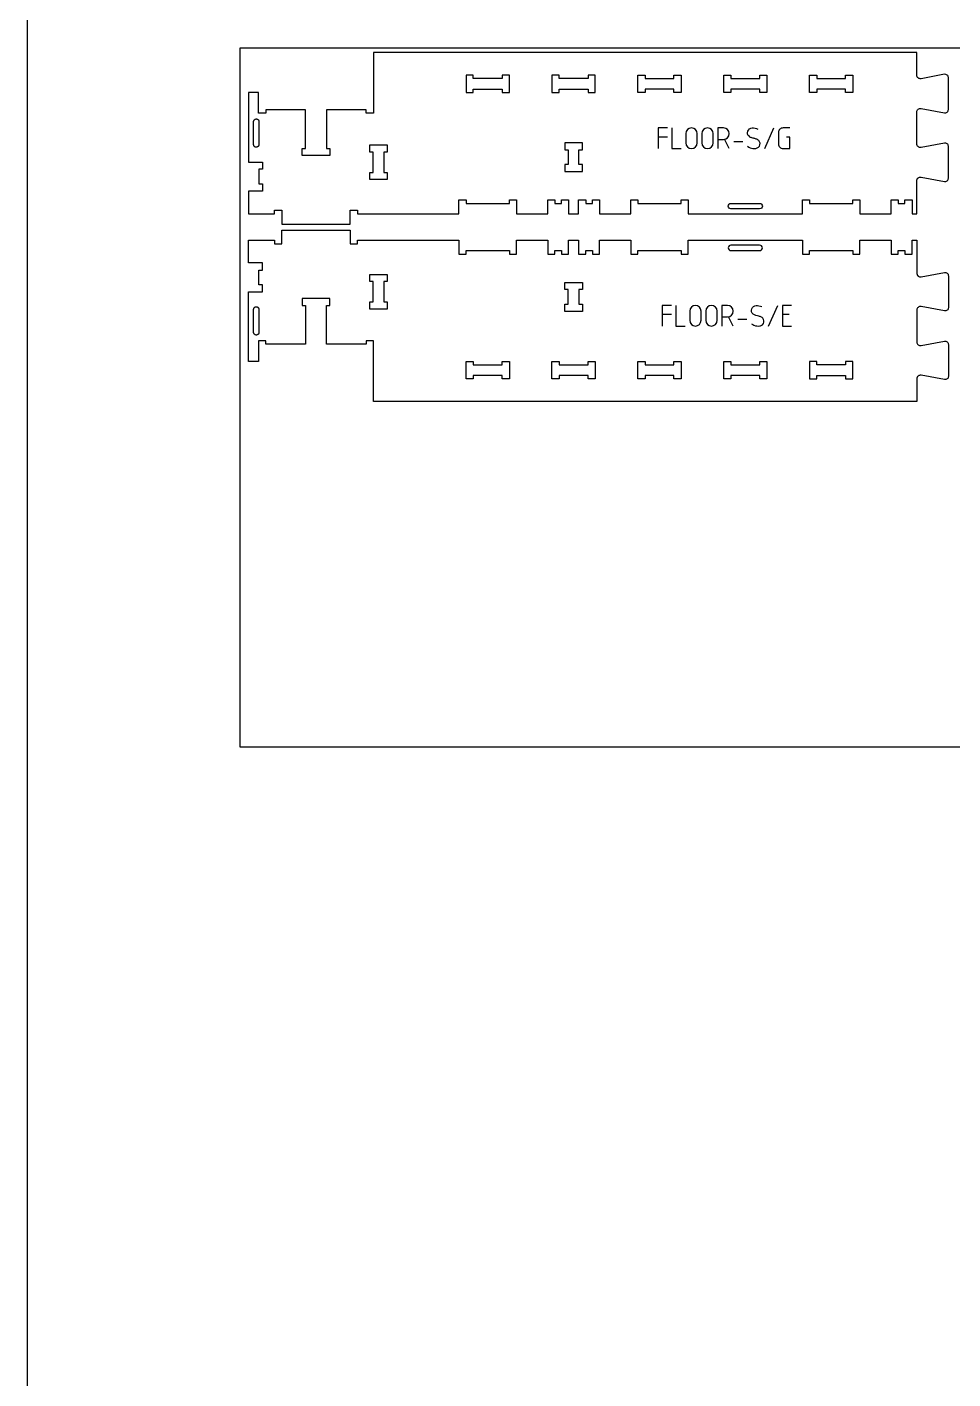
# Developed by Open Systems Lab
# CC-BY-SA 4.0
# Model space of a CAD drawing. Extents: x 0 to 12757, y 0 to 30003.
# Drawn here: x 0 to 1618, y 6932 to 9293 of the extents above; entities that cross this region are included whole.
import ezdxf

# ---------------------------------------------------------------- set-up
doc = ezdxf.new("R2010")
doc.units = 0
for name, color, linetype in [('0_SHEET_SPRUCEPLY_2440X122', 1, 'CONTINUOUS'), ('1_ANYTOOL_1MMDEEP_LABELS_S', 2, 'CONTINUOUS'), ('3_ANYTOOL_CUTTHROUGH_INSID', 4, 'CONTINUOUS'), ('4_ANYTOOL_CUTTHROUGH_OUTSI', 5, 'CONTINUOUS'), ('DONOTCUT', 7, 'CONTINUOUS')]:
    doc.layers.add(name, color=color, linetype=linetype)

msp = doc.modelspace()

# ---------------------------------------------------------------- linework, layer by layer
at = {"layer": '0_SHEET_SPRUCEPLY_2440X122'}
msp.add_lwpolyline([(371.7, 9255.6), (371.7, 8035.6), (2811.7, 8035.6), (2811.7, 9255.6)], close=True, dxfattribs=at)
at = {"layer": '1_ANYTOOL_1MMDEEP_LABELS_S', "color": 2}
for points in [[(1118.7, 9116.4), (1102.7, 9116.4), (1102.7, 9080.4)], [(1126.7, 9116.4), (1126.7, 9080.4), (1142.7, 9080.4)], [(1288.7, 9080.4), (1304.7, 9116.4)], [(1118.7, 9100.4), (1102.7, 9100.4)], [(1226.7, 9080.4), (1218.6, 9096.6)], [(1234.7, 9092.4), (1250.7, 9092.4)], [(1125.6, 8806.4), (1109.6, 8806.4), (1109.6, 8770.4)], [(1133.6, 8806.4), (1133.6, 8770.4), (1149.6, 8770.4)], [(1295.6, 8770.4), (1311.6, 8806.4)], [(1335.6, 8806.4), (1319.6, 8806.4), (1319.6, 8770.4), (1335.6, 8770.4)], [(1125.6, 8790.4), (1109.6, 8790.4)], [(1233.6, 8770.4), (1225.5, 8786.6)], [(1241.6, 8782.4), (1257.6, 8782.4)], [(1331.6, 8790.4), (1319.6, 8790.4)]]:
    msp.add_lwpolyline(points, dxfattribs=at)
for points in [[(1150.7, 9090.4, 1), (1170.7, 9090.4), (1170.7, 9106.4, 1), (1150.7, 9106.4)], [(1178.7, 9090.4, 1), (1198.7, 9090.4), (1198.7, 9106.4, 1), (1178.7, 9106.4)], [(1157.6, 8780.4, 1), (1177.6, 8780.4), (1177.6, 8796.4, 1), (1157.6, 8796.4)], [(1185.6, 8780.4, 1), (1205.6, 8780.4), (1205.6, 8796.4, 1), (1185.6, 8796.4)]]:
    msp.add_lwpolyline(points, format="xyb", close=True, dxfattribs=at)
for points in [[(1206.7, 9096.4), (1216.7, 9096.4, 1), (1216.7, 9116.4), (1206.7, 9116.4), (1206.7, 9080.4)], [(1258.7, 9084.4, 0.136555), (1268, 9080.5, 0.071716), (1273.1, 9080.6, 0.133522), (1277.7, 9082.7, 0.344001), (1279.8, 9092.1, 0.153745), (1276.3, 9095.9, 0.071568), (1271.6, 9097.7, -0.00912), (1266.4, 9099, -0.090615), (1261.9, 9101.2, -0.340346), (1259.1, 9110.5, -0.284273), (1266.8, 9116.4, -0.092596), (1271.8, 9115.9, -0.017533), (1276.7, 9114.4)], [(1332.7, 9116.4), (1320.7, 9116.4, 0.414214), (1312.7, 9108.4), (1312.7, 9088.4, 0.414214), (1320.7, 9080.4), (1332.7, 9080.4), (1332.7, 9100.4), (1326.7, 9100.4)], [(1213.6, 8786.4), (1223.6, 8786.4, 1), (1223.6, 8806.4), (1213.6, 8806.4), (1213.6, 8770.4)], [(1265.6, 8774.4, 0.136555), (1274.9, 8770.5, 0.071716), (1280, 8770.6, 0.133522), (1284.7, 8772.7, 0.344001), (1286.7, 8782.1, 0.153745), (1283.2, 8785.9, 0.071568), (1278.5, 8787.7, -0.00912), (1273.4, 8789, -0.090615), (1268.8, 8791.2, -0.340346), (1266, 8800.5, -0.284273), (1273.7, 8806.4, -0.092596), (1278.7, 8805.9, -0.017533), (1283.6, 8804.4)]]:
    msp.add_lwpolyline(points, format="xyb", dxfattribs=at)
at = {"layer": '3_ANYTOOL_CUTTHROUGH_INSID', "color": 4}
for points in [[(830.1, 9184.1), (830.1, 9178.1), (842.6, 9178.1), (842.6, 9208.6), (830.1, 9208.6), (830.1, 9202.6), (779.6, 9202.6), (779.6, 9208.6), (767.1, 9208.6), (767.1, 9178.1), (779.6, 9178.1), (779.6, 9184.1)], [(929.6, 9184.1), (980.1, 9184.1), (980.1, 9178.1), (992.6, 9178.1), (992.6, 9208.6), (980.1, 9208.6), (980.1, 9202.6), (929.6, 9202.6), (929.6, 9208.6), (917.1, 9208.6), (917.1, 9178.1), (929.6, 9178.1)], [(1130.1, 9202.6), (1130.1, 9208.6), (1142.6, 9208.6), (1142.6, 9178.1), (1130.1, 9178.1), (1130.1, 9184.1), (1079.6, 9184.1), (1079.6, 9178.1), (1067.1, 9178.1), (1067.1, 9208.6), (1079.6, 9208.6), (1079.6, 9202.6)], [(1280.1, 9184.1), (1229.6, 9184.1), (1229.6, 9178.1), (1217.1, 9178.1), (1217.1, 9208.6), (1229.6, 9208.6), (1229.6, 9202.6), (1280.1, 9202.6), (1280.1, 9208.6), (1292.6, 9208.6), (1292.6, 9178.1), (1280.1, 9178.1)], [(1379.6, 9184.1), (1379.6, 9178.1), (1367.1, 9178.1), (1367.1, 9208.6), (1379.6, 9208.6), (1379.6, 9202.6), (1430.1, 9202.6), (1430.1, 9208.6), (1442.6, 9208.6), (1442.6, 9178.1), (1430.1, 9178.1), (1430.1, 9184.1)], [(970.1, 9078.1), (970.1, 9090.6), (939.6, 9090.6), (939.6, 9078.1), (945.6, 9078.1), (945.6, 9052.6), (939.6, 9052.6), (939.6, 9040.1), (970.1, 9040.1), (970.1, 9052.6), (964.1, 9052.6), (964.1, 9078.1)], [(598.6, 9074.1), (598.6, 9086.6), (629.1, 9086.6), (629.1, 9074.1), (623.1, 9074.1), (623.1, 9038.6), (629.1, 9038.6), (629.1, 9026.1), (598.6, 9026.1), (598.6, 9038.6), (604.6, 9038.6), (604.6, 9074.1)], [(598.6, 8812.6), (604.6, 8812.6), (604.6, 8848.1), (598.6, 8848.1), (598.6, 8860.6), (629.1, 8860.6), (629.1, 8848.1), (623.1, 8848.1), (623.1, 8812.6), (629.1, 8812.6), (629.1, 8800.1), (598.6, 8800.1)], [(970.1, 8796.1), (939.6, 8796.1), (939.6, 8808.6), (945.6, 8808.6), (945.6, 8834.1), (939.6, 8834.1), (939.6, 8846.6), (970.1, 8846.6), (970.1, 8834.1), (964.1, 8834.1), (964.1, 8808.6), (970.1, 8808.6)], [(830.1, 8702.6), (830.1, 8708.6), (842.6, 8708.6), (842.6, 8678.1), (830.1, 8678.1), (830.1, 8684.1), (779.6, 8684.1), (779.6, 8678.1), (767.1, 8678.1), (767.1, 8708.6), (779.6, 8708.6), (779.6, 8702.6)], [(929.6, 8702.6), (980.1, 8702.6), (980.1, 8708.6), (992.6, 8708.6), (992.6, 8678.1), (980.1, 8678.1), (980.1, 8684.1), (929.6, 8684.1), (929.6, 8678.1), (917.1, 8678.1), (917.1, 8708.6), (929.6, 8708.6)], [(1130.1, 8702.6), (1130.1, 8708.6), (1142.6, 8708.6), (1142.6, 8678.1), (1130.1, 8678.1), (1130.1, 8684.1), (1079.6, 8684.1), (1079.6, 8678.1), (1067.1, 8678.1), (1067.1, 8708.6), (1079.6, 8708.6), (1079.6, 8702.6)], [(1229.6, 8702.6), (1280.1, 8702.6), (1280.1, 8708.6), (1292.6, 8708.6), (1292.6, 8678.1), (1280.1, 8678.1), (1280.1, 8684.1), (1229.6, 8684.1), (1229.6, 8678.1), (1217.1, 8678.1), (1217.1, 8708.6), (1229.6, 8708.6)], [(1430.1, 8684.1), (1430.1, 8678.1), (1442.6, 8678.1), (1442.6, 8708.6), (1430.1, 8708.6), (1430.1, 8702.6), (1379.6, 8702.6), (1379.6, 8708.6), (1367.1, 8708.6), (1367.1, 8678.1), (1379.6, 8678.1), (1379.6, 8684.1)]]:
    msp.add_lwpolyline(points, close=True, dxfattribs=at)
for points in [[(395.6, 9087.4), (395.6, 9127.4, -0.414214), (400.3, 9132.1), (400.4, 9132.1), (400.5, 9132.1), (400.6, 9132.1), (400.7, 9132.1), (400.8, 9132.1), (400.9, 9132.1), (401.1, 9132.1), (401.2, 9132), (401.3, 9132), (401.4, 9132), (401.5, 9132), (401.6, 9131.9), (401.7, 9131.9), (401.8, 9131.9), (401.9, 9131.8), (402, 9131.8), (402.2, 9131.7), (402.3, 9131.7), (402.4, 9131.7), (402.5, 9131.6), (402.6, 9131.5), (402.7, 9131.5), (402.8, 9131.4), (402.9, 9131.4), (403, 9131.3), (403.1, 9131.2), (403.2, 9131.1), (403.3, 9131.1), (403.4, 9131), (403.5, 9130.9), (403.6, 9130.8), (403.7, 9130.7), (403.7, 9130.6), (403.8, 9130.6), (403.9, 9130.5), (404, 9130.4), (404.1, 9130.3), (404.1, 9130.2), (404.2, 9130.1), (404.3, 9130), (404.3, 9129.9), (404.4, 9129.8), (404.5, 9129.7), (404.5, 9129.6), (404.6, 9129.5), (404.6, 9129.3), (404.7, 9129.2), (404.7, 9129.1), (404.8, 9129), (404.8, 9128.9), (404.8, 9128.8), (404.9, 9128.7), (404.9, 9128.6), (404.9, 9128.5), (404.9, 9128.4), (405, 9128.2), (405, 9128.1), (405, 9128), (405, 9127.9), (405, 9127.8), (405, 9127.7), (405, 9127.6), (405, 9127.5), (405, 9127.4), (405.1, 9087.4), (405.1, 9087.3), (405, 9087.2), (405, 9087.1), (405, 9087), (405, 9086.8), (405, 9086.7), (405, 9086.6), (405, 9086.5), (405, 9086.4), (404.9, 9086.3), (404.9, 9086.2), (404.9, 9086.1), (404.8, 9086), (404.8, 9085.9), (404.8, 9085.7), (404.7, 9085.6), (404.7, 9085.5), (404.6, 9085.4), (404.6, 9085.3), (404.5, 9085.2), (404.5, 9085.1), (404.4, 9085), (404.3, 9084.9), (404.3, 9084.8), (404.2, 9084.7), (404.1, 9084.6), (404.1, 9084.5), (404, 9084.4), (403.9, 9084.3), (403.8, 9084.2), (403.7, 9084.1), (403.7, 9084), (403.6, 9083.9), (403.5, 9083.9), (403.4, 9083.8), (403.3, 9083.7), (403.2, 9083.6), (403.1, 9083.5), (403, 9083.5), (402.9, 9083.4), (402.8, 9083.3), (402.7, 9083.3), (402.6, 9083.2), (402.5, 9083.2), (402.4, 9083.1), (402.3, 9083.1), (402.2, 9083), (402.1, 9083), (401.9, 9082.9), (401.8, 9082.9), (401.7, 9082.8), (401.6, 9082.8), (401.5, 9082.8), (401.4, 9082.8), (401.3, 9082.7), (401.2, 9082.7), (401.1, 9082.7), (400.9, 9082.7), (400.8, 9082.7), (400.7, 9082.6), (400.6, 9082.6), (400.5, 9082.6), (400.4, 9082.6), (400.3, 9082.6, -0.414214)], [(1229.8, 8975.1, -1), (1229.8, 8984.6), (1279.8, 8984.6, -1), (1279.8, 8975.1)], [(1279.8, 8911.6), (1229.8, 8911.6, 1), (1229.8, 8902.1), (1279.8, 8902.1, 1)], [(395.6, 8799.4, -0.414214), (400.3, 8804.1), (400.4, 8804.1), (400.5, 8804.1), (400.6, 8804.1), (400.7, 8804.1), (400.8, 8804.1), (400.9, 8804.1), (401.1, 8804.1), (401.2, 8804.1), (401.3, 8804), (401.4, 8804), (401.5, 8804), (401.6, 8803.9), (401.7, 8803.9), (401.8, 8803.9), (401.9, 8803.8), (402.1, 8803.8), (402.2, 8803.8), (402.3, 8803.7), (402.4, 8803.7), (402.5, 8803.6), (402.6, 8803.5), (402.7, 8803.5), (402.8, 8803.4), (402.9, 8803.4), (403, 8803.3), (403.1, 8803.2), (403.2, 8803.1), (403.3, 8803.1), (403.4, 8803), (403.5, 8802.9), (403.6, 8802.8), (403.7, 8802.7), (403.7, 8802.7), (403.8, 8802.6), (403.9, 8802.5), (404, 8802.4), (404.1, 8802.3), (404.1, 8802.2), (404.2, 8802.1), (404.3, 8802), (404.3, 8801.9), (404.4, 8801.8), (404.5, 8801.7), (404.5, 8801.6), (404.6, 8801.5), (404.6, 8801.3), (404.7, 8801.2), (404.7, 8801.1), (404.8, 8801), (404.8, 8800.9), (404.8, 8800.8), (404.9, 8800.7), (404.9, 8800.6), (404.9, 8800.5), (405, 8800.4), (405, 8800.2), (405, 8800.1), (405, 8800), (405, 8799.9), (405, 8799.8), (405, 8799.7), (405, 8799.6), (405.1, 8799.5), (405.1, 8799.4), (405, 8759.4), (405, 8759.3), (405, 8759.2), (405, 8759.1), (405, 8759), (405, 8758.8), (405, 8758.7), (405, 8758.6), (405, 8758.5), (404.9, 8758.4), (404.9, 8758.3), (404.9, 8758.2), (404.9, 8758.1), (404.8, 8758), (404.8, 8757.9), (404.8, 8757.7), (404.7, 8757.6), (404.7, 8757.5), (404.6, 8757.4), (404.6, 8757.3), (404.5, 8757.2), (404.5, 8757.1), (404.4, 8757), (404.3, 8756.9), (404.3, 8756.8), (404.2, 8756.7), (404.1, 8756.6), (404.1, 8756.5), (404, 8756.4), (403.9, 8756.3), (403.8, 8756.2), (403.7, 8756.1), (403.7, 8756), (403.6, 8755.9), (403.5, 8755.9), (403.4, 8755.8), (403.3, 8755.7), (403.2, 8755.6), (403.1, 8755.5), (403, 8755.5), (402.9, 8755.4), (402.8, 8755.3), (402.7, 8755.3), (402.6, 8755.2), (402.5, 8755.2), (402.4, 8755.1), (402.3, 8755.1), (402.2, 8755), (402, 8755), (401.9, 8754.9), (401.8, 8754.9), (401.7, 8754.8), (401.6, 8754.8), (401.5, 8754.8), (401.4, 8754.8), (401.3, 8754.7), (401.2, 8754.7), (401.1, 8754.7), (400.9, 8754.7), (400.8, 8754.7), (400.7, 8754.7), (400.6, 8754.6), (400.5, 8754.6), (400.4, 8754.6), (400.3, 8754.6, -0.414214), (395.6, 8759.4)]]:
    msp.add_lwpolyline(points, format="xyb", close=True, dxfattribs=at)
at = {"layer": '4_ANYTOOL_CUTTHROUGH_OUTSI', "color": 5}
for points in [[(1367.1, 8990.4), (1367.1, 8984.6), (1442.6, 8984.6), (1442.6, 8990.6), (1455.1, 8990.6), (1455.1, 8966.6), (1509.6, 8966.6), (1509.6, 8990.6), (1522.1, 8990.6), (1522.1, 8984.6), (1533.6, 8984.6), (1533.6, 8990.6), (1546.1, 8990.6), (1546.1, 8966.6), (1554.5, 8966.6), (1554.6, 9024.3), (1554.6, 9024.3), (1554.6, 9024.5), (1554.6, 9024.6), (1554.6, 9024.8), (1554.6, 9025), (1554.6, 9025.1), (1554.6, 9025.3), (1554.7, 9025.5), (1554.7, 9025.6), (1554.7, 9025.8), (1554.8, 9026), (1554.8, 9026.1), (1554.9, 9026.3), (1554.9, 9026.4), (1555, 9026.6), (1555.1, 9026.8), (1555.1, 9026.9), (1555.2, 9027.1), (1555.3, 9027.2), (1555.4, 9027.4), (1555.5, 9027.5), (1555.5, 9027.7), (1555.6, 9027.8), (1555.7, 9028), (1555.8, 9028.1), (1555.9, 9028.2), (1556.1, 9028.4), (1556.2, 9028.5), (1556.3, 9028.6), (1556.4, 9028.7), (1556.5, 9028.8), (1556.6, 9029), (1556.8, 9029.1, -0.220464), (1561.8, 9030.5), (1561.8, 9030.5), (1561.8, 9030.5), (1561.8, 9030.5), (1602.9, 9022.8, 0.220352), (1607.5, 9024.1, 0.220464), (1609.6, 9028.5), (1609.6, 9084.3, 0.220464), (1607.5, 9088.7, 0.220352), (1602.9, 9090), (1561.8, 9082.3), (1561.8, 9082.3), (1561.8, 9082.3), (1561.8, 9082.3, -0.463455), (1554.6, 9088.5), (1554.6, 9144.3, -0.463455), (1561.8, 9150.5), (1561.8, 9150.5), (1561.8, 9150.5), (1561.8, 9150.5), (1602.9, 9142.8, 0.220352), (1607.5, 9144.1, 0.220464), (1609.6, 9148.5), (1609.6, 9204.3, 0.220464), (1607.5, 9208.7, 0.220352), (1602.9, 9210), (1561.8, 9202.3), (1561.8, 9202.3), (1561.8, 9202.3), (1561.8, 9202.3, -0.463455), (1554.6, 9208.5), (1554.6, 9248.1), (605.1, 9248.1), (605.1, 9142.1), (592.6, 9142.1), (592.6, 9148.1), (523.1, 9148.1), (523.1, 9080.6), (529.1, 9080.6), (529.1, 9068.1), (480.6, 9068.1), (480.6, 9080.6), (486.6, 9080.6), (486.6, 9148.1), (417.1, 9148.1), (417.1, 9142.1), (404.6, 9142.1), (404.6, 9178.1), (387.1, 9178.1), (387.1, 9056.6), (411.1, 9056.6), (411.1, 9044.1), (405.1, 9044.1), (405.1, 9018.6), (411.1, 9018.6), (411.1, 9006.1), (387.1, 9006.1), (387.1, 8966.6), (432.6, 8966.6), (432.6, 8972.6), (445.1, 8972.6), (445.1, 8948.6), (564.6, 8948.6), (564.6, 8972.6), (577.1, 8972.6), (577.1, 8966.6), (754.6, 8966.6), (754.6, 8990.6), (767.1, 8990.6), (767.1, 8984.6), (842.6, 8984.6), (842.6, 8990.6), (855.1, 8990.6), (855.1, 8966.6), (909.6, 8966.6), (909.6, 8990.6), (922.1, 8990.6), (922.1, 8984.6), (933.6, 8984.6), (933.6, 8990.6), (946.1, 8990.6), (946.1, 8966.6), (963.6, 8966.6), (963.6, 8990.6), (976.1, 8990.6), (976.1, 8984.6), (987.6, 8984.6), (987.6, 8990.6), (1000.1, 8990.6), (1000.1, 8966.6), (1054.6, 8966.6), (1054.6, 8990.6), (1067.1, 8990.6), (1067.1, 8984.6), (1142.6, 8984.6), (1142.6, 8990.6), (1155.1, 8990.6), (1155.1, 8966.6), (1354.6, 8966.6), (1354.6, 8990.6), (1367.1, 8990.6), (1367.1, 8990.4)], [(1554.6, 8862.5), (1554.6, 8862.3), (1554.6, 8862.1), (1554.6, 8862), (1554.6, 8861.8), (1554.6, 8861.6), (1554.6, 8861.5), (1554.7, 8861.3), (1554.7, 8861.1), (1554.7, 8861), (1554.8, 8860.8), (1554.8, 8860.6), (1554.9, 8860.5), (1554.9, 8860.3), (1555, 8860.2), (1555.1, 8860), (1555.1, 8859.8), (1555.2, 8859.7), (1555.3, 8859.5), (1555.4, 8859.4), (1555.5, 8859.2), (1555.5, 8859.1), (1555.6, 8858.9), (1555.7, 8858.8), (1555.8, 8858.7), (1555.9, 8858.5), (1556.1, 8858.4), (1556.2, 8858.3), (1556.3, 8858.1), (1556.4, 8858), (1556.5, 8857.9), (1556.6, 8857.8), (1556.8, 8857.7, 0.220464), (1561.8, 8856.3), (1561.8, 8856.3), (1561.8, 8856.3), (1561.8, 8856.3), (1602.9, 8864, -0.220352), (1607.5, 8862.7, -0.220464), (1609.6, 8858.3), (1609.6, 8802.5, -0.220464), (1607.5, 8798.1, -0.220352), (1602.9, 8796.8), (1561.8, 8804.5), (1561.8, 8804.5), (1561.8, 8804.5), (1561.8, 8804.5, 0.463455), (1554.6, 8798.3), (1554.6, 8742.5, 0.463455), (1561.8, 8736.3), (1561.8, 8736.3), (1561.8, 8736.3), (1561.8, 8736.3), (1602.9, 8744, -0.220352), (1607.5, 8742.7, -0.220464), (1609.6, 8738.3), (1609.6, 8682.5, -0.220464), (1607.5, 8678.1, -0.220352), (1602.9, 8676.8), (1561.8, 8684.5), (1561.8, 8684.5), (1561.8, 8684.5), (1561.8, 8684.5, 0.463455), (1554.6, 8678.3), (1554.6, 8638.6), (605.1, 8638.6), (605.1, 8744.6), (592.6, 8744.6), (592.6, 8738.6), (523.1, 8738.6), (523.1, 8806.1), (529.1, 8806.1), (529.1, 8818.6), (480.6, 8818.6), (480.6, 8806.1), (486.6, 8806.1), (486.6, 8738.6), (417.1, 8738.6), (417.1, 8744.6), (404.6, 8744.6), (404.6, 8708.6), (387.1, 8708.6), (387.1, 8830.1), (411.1, 8830.1), (411.1, 8842.6), (405.1, 8842.6), (405.1, 8868.1), (411.1, 8868.1), (411.1, 8880.6), (387.1, 8880.6), (387.1, 8920.1), (432.6, 8920.1), (432.6, 8914.1), (445.1, 8914.1), (445.1, 8938.1), (564.6, 8938.1), (564.6, 8914.1), (577.1, 8914.1), (577.1, 8920.1), (754.6, 8920.1), (754.6, 8896.1), (767.1, 8896.1), (767.1, 8902.1), (842.6, 8902.1), (842.6, 8896.1), (855.1, 8896.1), (855.1, 8920.1), (909.6, 8920.1), (909.6, 8896.1), (922.1, 8896.1), (922.1, 8902.1), (933.6, 8902.1), (933.6, 8896.1), (946.1, 8896.1), (946.1, 8920.1), (963.6, 8920.1), (963.6, 8896.1), (976.1, 8896.1), (976.1, 8902.1), (987.6, 8902.1), (987.6, 8896.1), (1000.1, 8896.1), (1000.1, 8920.1), (1054.6, 8920.1), (1054.6, 8896.1), (1067.1, 8896.1), (1067.1, 8902.1), (1142.6, 8902.1), (1142.6, 8896.1), (1155.1, 8896.1), (1155.1, 8920.1), (1354.6, 8920.1), (1354.6, 8896.1), (1367.1, 8896.1), (1367.1, 8902.1), (1442.6, 8902.1), (1442.6, 8896.1), (1455.1, 8896.1), (1455.1, 8920.1), (1509.6, 8920.1), (1509.6, 8896.1), (1522.1, 8896.1), (1522.1, 8902.1), (1533.6, 8902.1), (1533.6, 8896.1), (1546.1, 8896.1), (1546.1, 8920.1), (1554.5, 8920.1), (1554.6, 8862.5)]]:
    msp.add_lwpolyline(points, format="xyb", close=True, dxfattribs=at)
at = {"layer": 'DONOTCUT'}
msp.add_lwpolyline([(0, 0), (3183.4, 0), (3183.4, 13863.5), (0, 13863.5)], close=True, dxfattribs=at)

doc.saveas('drawing.dxf')
